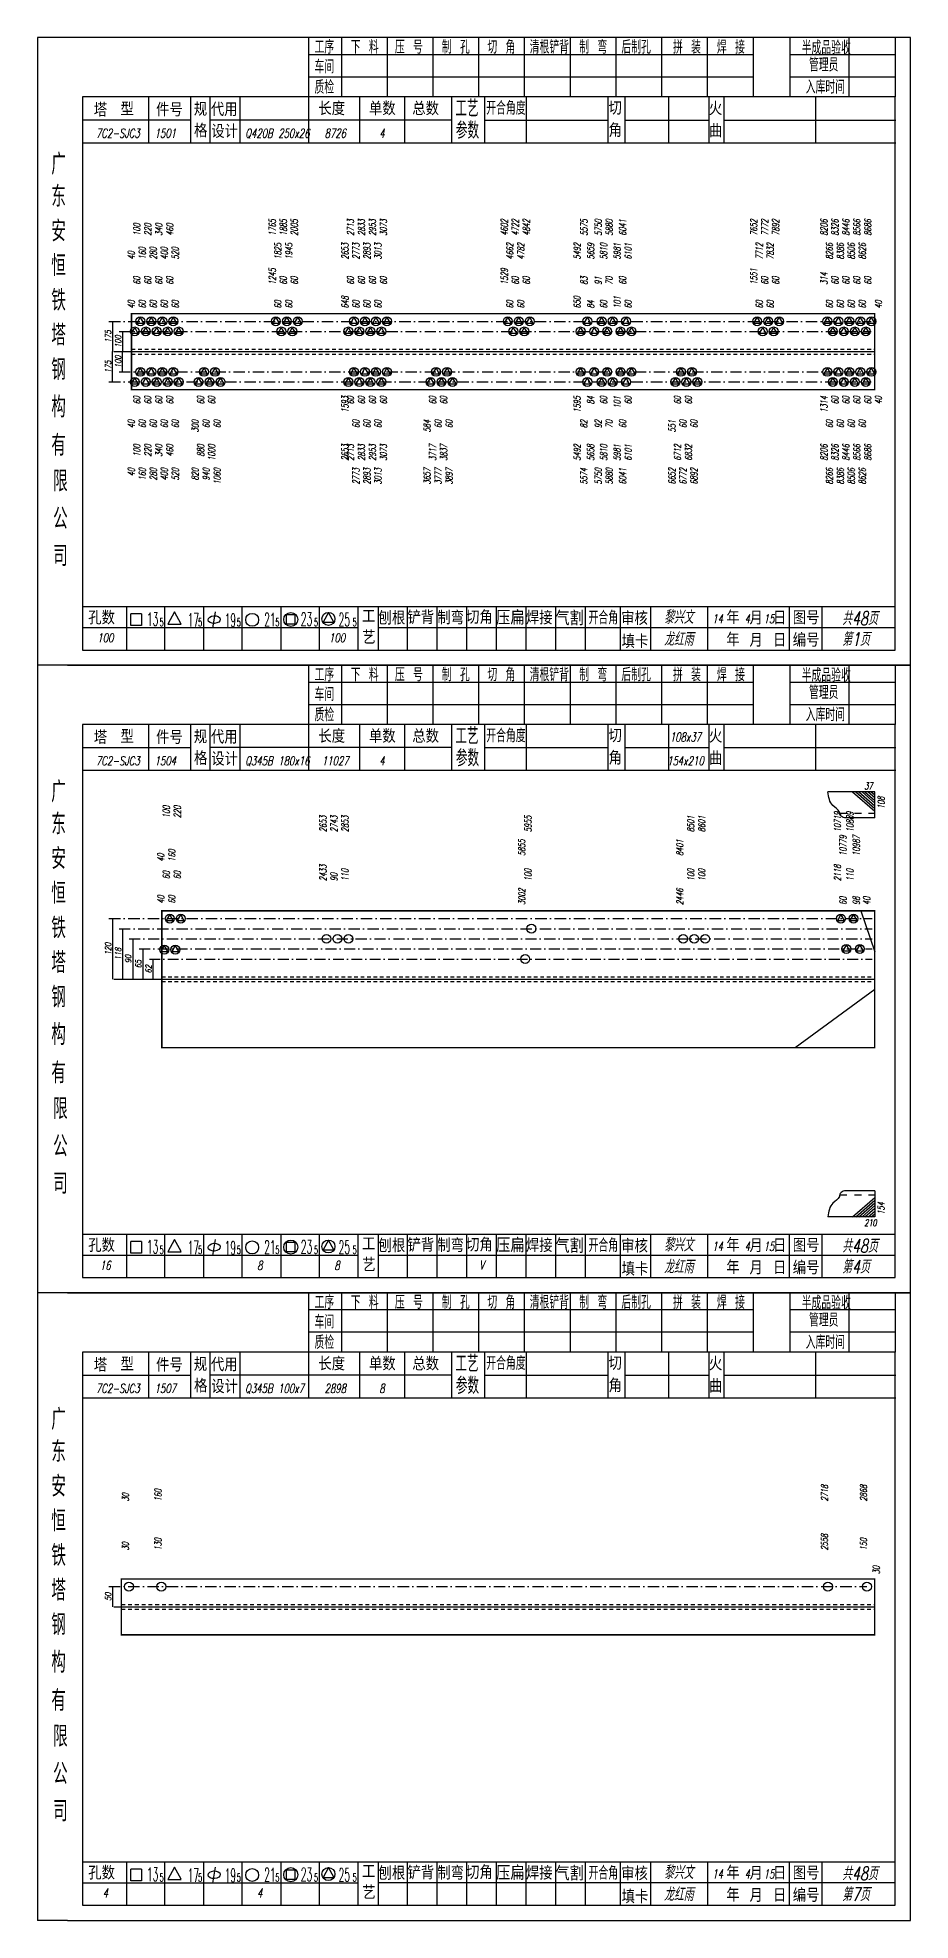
# Model space of a CAD drawing. Header units: millimetres. Extents: x -1378 to 644, y -1773 to 1979.
# Drawn here: x -1378 to -1084, y 972 to 1606 of the extents above; entities that cross this region are included whole.
import ezdxf
from ezdxf.enums import TextEntityAlignment as Align

# ---------------------------------------------------------------- set-up
doc = ezdxf.new("R2010")
doc.units = ezdxf.units.MM
doc.linetypes.add('LPY8', pattern=[0.009, 0.005, -0.004])
doc.linetypes.add('LPY9', pattern=[0.025, 0.015, -0.005, 0, -0.005])
for name, color, linetype in [('1', 7, 'Continuous'), ('2', 7, 'Continuous'), ('21', 7, 'Continuous')]:
    doc.layers.add(name, color=color, linetype=linetype)
doc.styles.add('hz', font='txt.shx', dxfattribs={"width": 0.7, "oblique": 12, "bigfont": 'hztxt.shx'})

# ---------------------------------------------------------------- blocks, each defined once
blk = doc.blocks.new('xytfsc')
at = {"color": 243}
for p, q in [((-0.0818, 0.17567), (-0.0818, -0.0355)), ((0.212, 0.17567), (-0.0818, 0.17567)), ((0.00934, 0.17567), (0.00934, 0.15571)), ((0.02044, 0.17567), (0.02044, 0.15571)), ((0.03584, 0.17567), (0.03584, 0.15571)), ((0.05124, 0.17567), (0.05124, 0.15571)), ((0.06664, 0.17567), (0.06664, 0.15571)), ((0.08204, 0.17567), (0.08204, 0.15571)), ((0.09744, 0.17567), (0.09744, 0.15571)), ((0.11284, 0.17567), (0.11284, 0.15571)), ((0.12824, 0.17567), (0.12824, 0.15571)), ((0.14364, 0.17567), (0.14364, 0.15571)), ((0.15904, 0.17567), (0.15904, 0.15571)), ((0.15904, 0.17567), (0.15904, 0.15571)), ((0.17139, 0.17567), (0.17139, 0.1557)), ((0.19125, 0.17567), (0.19125, 0.1557)), ((0.20692, 0.17567), (0.20692, 0.1557)), ((0.212, 0.1457), (0.212, 0.17567)), ((0.15904, 0.16991), (0.00934, 0.16991)), ((0.20692, 0.16991), (0.17139, 0.16991)), ((0.15904, 0.16238), (0.00934, 0.16238)), ((0.20692, 0.16238), (0.17139, 0.16238)), ((-0.0667, 0.1557), (-0.0667, -0.03042)), ((0.20692, 0.1557), (-0.0667, 0.1557)), ((-0.04446, 0.15571), (-0.04446, 0.14021)), ((-0.01376, 0.15577), (-0.01376, 0.14027)), ((0.00934, 0.15571), (0.00934, 0.14021)), ((0.02657, 0.1558), (0.02657, 0.1403)), ((0.0417, 0.1558), (0.0417, 0.1403)), ((0.05749, 0.1557), (0.05749, 0.1402)), ((0.06861, 0.1557), (0.06861, 0.1402)), ((0.08265, 0.1557), (0.08265, 0.1402)), ((0.1101, 0.1557), (0.1101, 0.1402)), ((0.11589, 0.1557), (0.11589, 0.1402)), ((0.13059, 0.1557), (0.13059, 0.1402)), ((0.14414, 0.1557), (0.14414, 0.1402)), ((0.14915, 0.1557), (0.14915, 0.1402)), ((0.18007, 0.1557), (0.18007, 0.1402)), ((0.20692, -0.03042), (0.20692, 0.1557)), ((-0.03023, 0.14789), (-0.0667, 0.14789)), ((0.05749, 0.14795), (-0.02369, 0.14795)), ((0.06861, 0.14795), (0.1101, 0.14795)), ((0.11589, 0.14795), (0.14414, 0.14795)), ((0.14915, 0.14795), (0.2071, 0.14795)), ((0.2071, 0.1402), (-0.0667, 0.1402)), ((0.212, -0.0355), (0.212, 0.1457)), ((-0.0667, -0.0158), (0.20692, -0.0158)), ((-0.05193, -0.0158), (-0.05193, -0.03042)), ((-0.05048, -0.02216), (-0.05048, -0.01823)), ((-0.04687, -0.01823), (-0.05048, -0.01823)), ((-0.04687, -0.01823), (-0.04687, -0.02216)), ((-0.03893, -0.03042), (-0.03893, -0.0158)), ((-0.03572, -0.0176), (-0.03801, -0.0217)), ((-0.03347, -0.02167), (-0.03572, -0.0176)), ((-0.02593, -0.0158), (-0.02593, -0.03042)), ((-0.02201, -0.0176), (-0.02294, -0.02301)), ((-0.01293, -0.03042), (-0.01293, -0.0158)), ((0.00007, -0.0158), (0.00007, -0.03042)), ((0.00483, -0.01861), (0.00194, -0.01861)), ((0.00194, -0.02176), (0.00194, -0.01861)), ((0.00483, -0.01861), (0.00483, -0.02176)), ((0.01307, -0.03028), (0.01307, -0.0158)), ((0.01611, -0.01776), (0.01429, -0.02104)), ((0.01792, -0.02102), (0.01611, -0.01776)), ((0.04269, -0.03037), (0.04269, -0.0157)), ((0.05269, -0.03037), (0.05269, -0.0157)), ((0.06269, -0.03037), (0.06269, -0.0157)), ((0.07269, -0.03037), (0.07269, -0.0157)), ((0.08269, -0.03037), (0.08269, -0.0157)), ((0.09269, -0.03037), (0.09269, -0.0157)), ((0.10269, -0.03037), (0.10269, -0.0157)), ((0.1144, -0.03054), (0.1144, -0.01587)), ((0.12461, -0.03053), (0.12461, -0.01587)), ((0.14378, -0.03042), (0.14378, -0.01576)), ((0.17132, -0.03045), (0.17132, -0.01578)), ((0.18234, -0.03043), (0.18234, -0.01576)), ((0.02607, -0.02298), (-0.0667, -0.02298)), ((-0.04687, -0.02216), (-0.05048, -0.02216)), ((-0.038, -0.02172), (-0.03348, -0.02172)), ((0.00483, -0.02176), (0.00194, -0.02176)), ((0.01431, -0.02109), (0.01795, -0.02108)), ((0.03294, -0.02282), (0.20692, -0.02282)), ((-0.0667, -0.03042), (0.20692, -0.03042)), ((-0.0718, -0.0355), (-0.0818, -0.0355)), ((-0.0718, -0.0355), (0.212, -0.0355))]:
    blk.add_line(p, q, dxfattribs=at)
at = {"color": 25}
for p, q in [((-0.03023, 0.14014), (-0.03023, 0.15564)), ((-0.0237, 0.14025), (-0.0237, 0.15575)), ((0.02607, -0.03028), (0.02607, -0.01568)), ((0.03298, -0.03049), (0.03298, -0.01589))]:
    blk.add_line(p, q, dxfattribs=at)
at = {"color": 243}
for centre, radius in [((-0.00958, -0.02025), 0.00218), ((0.00341, -0.02014), 0.00237), ((0.0161, -0.01993), 0.00218)]:
    blk.add_circle(centre, radius, dxfattribs=at)
blk.add_ellipse((-0.02237, -0.02016), major_axis=(-0.00206, -0.00014), ratio=0.631198, dxfattribs=at)
at = {"color": 243, "style": 'hz'}
for s, height, width, p in [('工序', 0.0045, 0.7, (0.01141, 0.17026)), ('下 料', 0.0045, 0.7, (0.0236, 0.17026)), ('压 号', 0.0045, 0.7, (0.03845, 0.17026)), ('制 孔', 0.0045, 0.7, (0.05426, 0.17026)), ('切 角', 0.0045, 0.7, (0.0696, 0.17026)), ('清根铲背 ', 0.0045, 0.7, (0.08385, 0.17026)), (' 制 弯', 0.0045, 0.7, (0.09772, 0.17026)), (' 后制孔', 0.0045, 0.7, (0.11191, 0.17026)), ('拼 装', 0.0045, 0.7, (0.13207, 0.17026)), (' 焊 接', 0.0045, 0.7, (0.14407, 0.17026)), ('半成品验收', 0.0045, 0.7, (0.17541, 0.17009)), ('车间', 0.0045, 0.7, (0.01141, 0.16365)), ('管理员', 0.0045, 0.7, (0.17787, 0.16428)), ('质检', 0.0045, 0.7, (0.01141, 0.15676)), ('入库时间', 0.0045, 0.7, (0.17677, 0.15681)), ('工艺', 0.0056, 0.7, (0.0588, 0.14906)), ('开合角度', 0.0045, 0.7, (0.06923, 0.14974)), ('参数', 0.0056, 0.7, (0.05897, 0.14164)), ('广', 0.007, 0.7, (-0.0772, 0.1296)), ('东', 0.007, 0.7, (-0.0772, 0.11874)), ('安', 0.007, 0.7, (-0.0772, 0.10709)), ('恒', 0.007, 0.7, (-0.0772, 0.09543)), ('铁', 0.007, 0.7, (-0.0772, 0.08376)), ('塔', 0.007, 0.7, (-0.0772, 0.07209)), ('钢', 0.007, 0.7, (-0.0772, 0.06049)), ('构', 0.007, 0.7, (-0.0772, 0.04788)), ('有', 0.007, 0.7, (-0.0772, 0.035)), ('限', 0.007, 0.7, (-0.07659, 0.02293)), ('公', 0.007, 0.7, (-0.07659, 0.01032)), ('司', 0.007, 0.7, (-0.07659, -0.00223)), ('13', 0.0045, 0.5, (-0.04503, -0.02227)), ('17', 0.0045, 0.5, (-0.0313, -0.02254)), ('19', 0.0045, 0.5, (-0.01885, -0.0226)), ('21', 0.0045, 0.5, (-0.00553, -0.02238)), ('23', 0.0045, 0.5, (0.00679, -0.02228)), ('25', 0.0045, 0.5, (0.01952, -0.02242)), ('开合角', 0.0045, 0.7, (0.10368, -0.02179)), ('5', 0.00269, 0.6, (-0.04077, -0.02242)), ('5', 0.00269, 0.6, (-0.02777, -0.02242)), ('5', 0.00269, 0.6, (-0.01477, -0.02242)), ('5', 0.00269, 0.6, (-0.00177, -0.02242)), ('5', 0.00269, 0.6, (0.01123, -0.02242)), ('5', 0.00269, 0.6, (0.02423, -0.02242))]:
    blk.add_text(s, height=height, dxfattribs=dict(at, width=width)).set_placement(p)
for s, height, p in [('塔', 0.0045, (-0.06291, 0.14913)), ('型', 0.0045, (-0.0539, 0.14943)), ('单数', 0.0045, (0.02972, 0.14955)), ('总数', 0.0045, (0.04431, 0.14954)), ('孔数', 0.0045, (-0.06478, -0.02179)), ('压扁', 0.0048, (0.07253, -0.02192)), ('气割', 0.0048, (0.09248, -0.0221)), ('图号', 0.0045, (0.1724, -0.0218)), ('编号', 0.0045, (0.1724, -0.0293))]:
    blk.add_text(s, height=height, dxfattribs=at).set_placement(p)
at = {"color": 25, "style": 'hz'}
for s, p in [('件号', (-0.04194, 0.14917)), ('规', (-0.02923, 0.14934)), ('代用', (-0.02348, 0.14927)), ('长度', (0.01268, 0.14955)), ('切', (0.11039, 0.14973)), ('火', (0.14418, 0.14957)), ('格', (-0.02915, 0.14213)), ('设计', (-0.02335, 0.14189)), ('角', (0.11039, 0.14223)), ('曲', (0.14418, 0.14207)), ('工', (0.02741, -0.02128)), ('刨根', (0.03296, -0.02187)), ('铲背', (0.04269, -0.02169)), ('制弯', (0.05274, -0.02179)), ('切角', (0.06243, -0.02161)), ('焊接', (0.08256, -0.02181)), ('审核', (0.11462, -0.022)), ('年', (0.15005, -0.0217)), ('月', (0.15785, -0.02184)), ('日', (0.16576, -0.02182)), ('艺', (0.02749, -0.02838)), ('填卡', (0.1148, -0.02977)), ('年', (0.15005, -0.02918)), ('月', (0.15785, -0.02932)), ('日', (0.16576, -0.0293))]:
    blk.add_text(s, height=0.0045, dxfattribs=at).set_placement(p)
blk = doc.blocks.new('li8')
at = {"layer": '21', "color": 7, "linetype": 'LPY8'}
blk.add_line((0, 0), (1, 0), dxfattribs=at)
blk = doc.blocks.new('do')
at = {"color": 211}
for p, q in [((-0.72, -0.41), (0, 0.83)), ((0, 0.83), (0.72, -0.41)), ((-0.72, -0.41), (0.72, -0.41))]:
    blk.add_line(p, q, dxfattribs=at)
blk.add_circle((0, 0), 1, dxfattribs=at)
blk = doc.blocks.new('li9')
at = {"layer": '21', "color": 210, "linetype": 'LPY9'}
blk.add_line((0, 0), (1, 0), dxfattribs=at)
blk = doc.blocks.new('co')
at = {"color": 211}
blk.add_circle((0, 0), 1, dxfattribs=at)
blk = doc.blocks.new('ysw')
at = {"color": 243}
for p, q in [((0.00001, 0.0097), (-0.01749, 0.0097)), ((0.00001, -0.00001), (0.00001, 0.0097)), ((-0.01041, 0.00164), (-0.01311, 0.00164)), ((0, 0), (-0.01126, 0)), ((-0.00489, 0.00164), (-0.00759, 0.00164)), ((0, 0.00165), (-0.00235, 0.00165))]:
    blk.add_line(p, q, dxfattribs=at)
at = {"color": 1}
for p, q in [((-0.00832, 0.0097), (-0.00001, 0.00249)), ((-0.00709, 0.00969), (0.00001, 0.00348)), ((-0.00598, 0.00969), (0.00001, 0.0045)), ((-0.00475, 0.00969), (0.00001, 0.00554)), ((-0.00365, 0.00969), (0.00001, 0.00653)), ((-0.00246, 0.00969), (0.00001, 0.00757)), ((-0.00127, 0.00969), (0.00001, 0.00859))]:
    blk.add_line(p, q, dxfattribs=at)
at = {"color": 243}
blk.add_open_spline([(-0.01126, 0), (-0.01192, 0.00022), (-0.01303, 0.0006), (-0.01315, 0.00304), (-0.01677, 0.00465), (-0.01723, 0.00777), (-0.01749, 0.0097)], degree=3, knots=[0, 0, 0, 0, 0.0026033, 0.00435104, 0.0090985, 0.01666132, 0.01666132, 0.01666132, 0.01666132], dxfattribs=at)
blk = doc.blocks.new('yxw')
at = {"color": 243}
for p, q in [((0, 0), (-0.01126, 0)), ((0.00001, 0.00001), (0.00001, -0.0097)), ((-0.01041, -0.00164), (-0.01311, -0.00164)), ((-0.00489, -0.00164), (-0.00759, -0.00164)), ((0, -0.00165), (-0.00235, -0.00165)), ((0.00001, -0.0097), (-0.01749, -0.0097))]:
    blk.add_line(p, q, dxfattribs=at)
at = {"color": 1}
for p, q in [((-0.00832, -0.0097), (-0.00001, -0.00249)), ((-0.00709, -0.00969), (0.00001, -0.00348)), ((-0.00598, -0.00969), (0.00001, -0.0045)), ((-0.00475, -0.00969), (0.00001, -0.00554)), ((-0.00365, -0.00969), (0.00001, -0.00653)), ((-0.00246, -0.00969), (0.00001, -0.00757)), ((-0.00127, -0.00969), (0.00001, -0.00859))]:
    blk.add_line(p, q, dxfattribs=at)
at = {"color": 243}
blk.add_open_spline([(-0.01126, 0), (-0.01192, -0.00022), (-0.01303, -0.0006), (-0.01315, -0.00304), (-0.01677, -0.00465), (-0.01723, -0.00777), (-0.01749, -0.0097)], degree=3, knots=[0, 0, 0, 0, 0.0026033, 0.00435104, 0.0090985, 0.01666132, 0.01666132, 0.01666132, 0.01666132], dxfattribs=at)

msp = doc.modelspace()

# ---------------------------------------------------------------- linework, layer by layer
at = {"layer": '2', "color": 7}
for p, q in [((-1353.0803, 1510.5929), (-1353.0803, 1500.3929)), ((-1349.6803, 1507.1929), (-1349.6803, 1500.3929)), ((-1353.0803, 1490.1929), (-1353.0803, 1500.3929)), ((-1352.6803, 1500.3929), (-1286.6803, 1500.3929)), ((-1352.6803, 1500.3929), (-1286.6803, 1500.3929)), ((-1349.6803, 1493.5929), (-1349.6803, 1500.3929)), ((-1346.6803, 1500.3929), (-1096.4803, 1500.3929)), ((-1101.208, 1312.1929), (-1096.4803, 1298.3929)), ((-1353.0803, 1309.5929), (-1353.0803, 1289.1929)), ((-1349.6803, 1306.1929), (-1349.6803, 1289.1929)), ((-1346.2803, 1302.7929), (-1346.2803, 1289.1929)), ((-1342.8803, 1299.3929), (-1342.8803, 1289.1929)), ((-1339.4803, 1295.9929), (-1339.4803, 1289.1929)), ((-1352.6803, 1289.1929), (-1276.4803, 1289.1929)), ((-1336.4803, 1289.1929), (-1096.4803, 1289.1929)), ((-1123.3136, 1266.1929), (-1096.4803, 1285.8707)), ((-1353.0803, 1084.7929), (-1353.0803, 1077.9929)), ((-1352.6803, 1077.9929), (-1290.0803, 1077.9929)), ((-1350.0803, 1077.9929), (-1096.4803, 1077.9929))]:
    msp.add_line(p, q, dxfattribs=at)
at = {"layer": '2', "color": 7, "const_width": 0.5}
for points in [[(-1346.6803, 1513.1929), (-1096.4803, 1513.1929), (-1096.4803, 1487.5929), (-1346.6803, 1487.5929)], [(-1336.4803, 1312.1929), (-1096.4803, 1312.1929), (-1096.4803, 1266.1929), (-1336.4803, 1266.1929)], [(-1350.0803, 1087.3929), (-1096.4803, 1087.3929), (-1096.4803, 1068.5929), (-1350.0803, 1068.5929)]]:
    msp.add_lwpolyline(points, close=True, dxfattribs=at)

# ---------------------------------------------------------------- block references
at = {"layer": '1', "color": 7}
for name, p, xscale, yscale, zscale in [('xytfsc', (-1296.4803, 1430.3929), 1000, 1000, 1000), ('li9', (-1354.2803, 1510.5929), 256.653082741233, 256.653082741233, 256.653082741233), ('do', (-1345.5792, 1507.1929), 1.5, 1.5, 1.5), ('do', (-1343.7292, 1510.5929), 1.5, 1.5, 1.5), ('do', (-1341.8792, 1507.1929), 1.5, 1.5, 1.5), ('do', (-1340.0292, 1510.5929), 1.5, 1.5, 1.5), ('do', (-1338.1792, 1507.1929), 1.5, 1.5, 1.5), ('do', (-1336.3292, 1510.5929), 1.5, 1.5, 1.5), ('do', (-1334.4792, 1507.1929), 1.5, 1.5, 1.5), ('do', (-1332.6292, 1510.5929), 1.5, 1.5, 1.5), ('do', (-1330.7792, 1507.1929), 1.5, 1.5, 1.5), ('do', (-1298.0968, 1510.5929), 1.5, 1.5, 1.5), ('do', (-1296.2468, 1507.1929), 1.5, 1.5, 1.5), ('do', (-1294.3968, 1510.5929), 1.5, 1.5, 1.5), ('do', (-1292.5468, 1507.1929), 1.5, 1.5, 1.5), ('do', (-1290.6968, 1510.5929), 1.5, 1.5, 1.5), ('do', (-1273.6537, 1507.1929), 1.5, 1.5, 1.5), ('do', (-1271.8037, 1510.5929), 1.5, 1.5, 1.5), ('do', (-1269.9537, 1507.1929), 1.5, 1.5, 1.5), ('do', (-1268.1037, 1510.5929), 1.5, 1.5, 1.5), ('do', (-1266.2537, 1507.1929), 1.5, 1.5, 1.5), ('do', (-1264.4037, 1510.5929), 1.5, 1.5, 1.5), ('do', (-1262.5537, 1507.1929), 1.5, 1.5, 1.5), ('do', (-1260.7037, 1510.5929), 1.5, 1.5, 1.5), ('do', (-1220.0055, 1510.5929), 1.5, 1.5, 1.5), ('do', (-1218.1555, 1507.1929), 1.5, 1.5, 1.5), ('do', (-1216.3055, 1510.5929), 1.5, 1.5, 1.5), ('do', (-1214.4555, 1507.1929), 1.5, 1.5, 1.5), ('do', (-1212.6055, 1510.5929), 1.5, 1.5, 1.5), ('do', (-1195.5074, 1507.1929), 1.5, 1.5, 1.5), ('do', (-1193.2227, 1510.5929), 1.5, 1.5, 1.5), ('do', (-1190.9105, 1507.1929), 1.5, 1.5, 1.5), ('do', (-1188.4057, 1510.5929), 1.5, 1.5, 1.5), ('do', (-1186.5557, 1507.1929), 1.5, 1.5, 1.5), ('do', (-1184.7057, 1510.5929), 1.5, 1.5, 1.5), ('do', (-1182.0472, 1507.1929), 1.5, 1.5, 1.5), ('do', (-1180.1972, 1510.5929), 1.5, 1.5, 1.5), ('do', (-1178.3472, 1507.1929), 1.5, 1.5, 1.5), ('do', (-1136.0512, 1510.5929), 1.5, 1.5, 1.5), ('do', (-1134.2012, 1507.1929), 1.5, 1.5, 1.5), ('do', (-1132.3512, 1510.5929), 1.5, 1.5, 1.5), ('do', (-1130.5012, 1507.1929), 1.5, 1.5, 1.5), ('do', (-1128.6512, 1510.5929), 1.5, 1.5, 1.5), ('do', (-1112.4272, 1510.5929), 1.5, 1.5, 1.5), ('do', (-1110.5772, 1507.1929), 1.5, 1.5, 1.5), ('do', (-1108.7272, 1510.5929), 1.5, 1.5, 1.5), ('do', (-1106.8772, 1507.1929), 1.5, 1.5, 1.5), ('do', (-1105.0272, 1510.5929), 1.5, 1.5, 1.5), ('do', (-1103.1772, 1507.1929), 1.5, 1.5, 1.5), ('do', (-1101.3272, 1510.5929), 1.5, 1.5, 1.5), ('do', (-1099.4772, 1507.1929), 1.5, 1.5, 1.5), ('do', (-1097.6272, 1510.5929), 1.5, 1.5, 1.5), ('li9', (-1350.8803, 1507.1929), 253.253082741233, 253.253082741233, 253.253082741233), ('li9', (-1354.2803, 1490.1929), 256.653082741233, 256.653082741233, 256.653082741233), ('li9', (-1350.8803, 1493.5929), 253.253082741233, 253.253082741233, 253.253082741233), ('do', (-1345.5792, 1490.1929), 1.5, 1.5, 1.5), ('do', (-1343.7292, 1493.5929), 1.5, 1.5, 1.5), ('do', (-1341.8792, 1490.1929), 1.5, 1.5, 1.5), ('do', (-1340.0292, 1493.5929), 1.5, 1.5, 1.5), ('do', (-1338.1792, 1490.1929), 1.5, 1.5, 1.5), ('do', (-1336.3292, 1493.5929), 1.5, 1.5, 1.5), ('do', (-1334.4792, 1490.1929), 1.5, 1.5, 1.5), ('do', (-1332.6292, 1493.5929), 1.5, 1.5, 1.5), ('do', (-1330.7792, 1490.1929), 1.5, 1.5, 1.5), ('do', (-1324.1089, 1490.1929), 1.5, 1.5, 1.5), ('do', (-1322.2589, 1493.5929), 1.5, 1.5, 1.5), ('do', (-1320.4089, 1490.1929), 1.5, 1.5, 1.5), ('do', (-1318.5589, 1493.5929), 1.5, 1.5, 1.5), ('do', (-1316.7089, 1490.1929), 1.5, 1.5, 1.5), ('do', (-1273.6537, 1490.1929), 1.5, 1.5, 1.5), ('do', (-1271.8037, 1493.5929), 1.5, 1.5, 1.5), ('do', (-1269.9537, 1490.1929), 1.5, 1.5, 1.5), ('do', (-1268.1037, 1493.5929), 1.5, 1.5, 1.5), ('do', (-1266.2537, 1490.1929), 1.5, 1.5, 1.5), ('do', (-1264.4037, 1493.5929), 1.5, 1.5, 1.5), ('do', (-1262.5537, 1490.1929), 1.5, 1.5, 1.5), ('do', (-1260.7037, 1493.5929), 1.5, 1.5, 1.5), ('do', (-1246.0176, 1490.1929), 1.5, 1.5, 1.5), ('do', (-1244.1676, 1493.5929), 1.5, 1.5, 1.5), ('do', (-1242.3176, 1490.1929), 1.5, 1.5, 1.5), ('do', (-1240.4676, 1493.5929), 1.5, 1.5, 1.5), ('do', (-1238.6176, 1490.1929), 1.5, 1.5, 1.5), ('do', (-1195.5074, 1493.5929), 1.5, 1.5, 1.5), ('do', (-1193.2503, 1490.1929), 1.5, 1.5, 1.5), ('do', (-1190.9381, 1493.5929), 1.5, 1.5, 1.5), ('do', (-1188.4057, 1490.1929), 1.5, 1.5, 1.5), ('do', (-1186.5557, 1493.5929), 1.5, 1.5, 1.5), ('do', (-1184.7057, 1490.1929), 1.5, 1.5, 1.5), ('do', (-1182.0472, 1493.5929), 1.5, 1.5, 1.5), ('do', (-1180.1972, 1490.1929), 1.5, 1.5, 1.5), ('do', (-1178.3472, 1493.5929), 1.5, 1.5, 1.5), ('do', (-1163.5772, 1490.1929), 1.5, 1.5, 1.5), ('do', (-1161.7272, 1493.5929), 1.5, 1.5, 1.5), ('do', (-1159.8772, 1490.1929), 1.5, 1.5, 1.5), ('do', (-1158.0272, 1493.5929), 1.5, 1.5, 1.5), ('do', (-1156.1772, 1490.1929), 1.5, 1.5, 1.5), ('do', (-1112.4272, 1493.5929), 1.5, 1.5, 1.5), ('do', (-1110.5772, 1490.1929), 1.5, 1.5, 1.5), ('do', (-1108.7272, 1493.5929), 1.5, 1.5, 1.5), ('do', (-1106.8772, 1490.1929), 1.5, 1.5, 1.5), ('do', (-1105.0272, 1493.5929), 1.5, 1.5, 1.5), ('do', (-1103.1772, 1490.1929), 1.5, 1.5, 1.5), ('do', (-1101.3272, 1493.5929), 1.5, 1.5, 1.5), ('do', (-1099.4772, 1490.1929), 1.5, 1.5, 1.5), ('do', (-1097.6272, 1493.5929), 1.5, 1.5, 1.5), ('xytfsc', (-1296.4803, 1219.1929), 1000, 1000, 1000), ('ysw', (-1096.4803, 1343.4929), 900, 900, 900), ('li9', (-1354.2803, 1309.5929), 256.929409630906, 256.929409630906, 256.929409630906), ('li9', (-1350.8803, 1306.1929), 253.529409630906, 253.529409630906, 253.529409630906), ('do', (-1333.7945, 1309.5897), 1.5, 1.5, 1.5), ('do', (-1330.0945, 1309.5897), 1.5, 1.5, 1.5), ('co', (-1212.0555, 1306.1929), 1.5, 1.5, 1.5), ('do', (-1107.8699, 1309.5929), 1.5, 1.5, 1.5), ('do', (-1103.6258, 1309.5929), 1.5, 1.5, 1.5), ('li9', (-1347.4803, 1302.7929), 250.129409630906, 250.129409630906, 250.129409630906), ('li9', (-1344.0803, 1299.3929), 246.729409630906, 246.729409630906, 246.729409630906), ('do', (-1335.6445, 1299.1826), 1.5, 1.5, 1.5), ('do', (-1331.9445, 1299.1826), 1.5, 1.5, 1.5), ('co', (-1281.048, 1302.7929), 1.5, 1.5, 1.5), ('co', (-1277.348, 1302.7929), 1.5, 1.5, 1.5), ('co', (-1273.648, 1302.7929), 1.5, 1.5, 1.5), ('co', (-1160.9483, 1302.7929), 1.5, 1.5, 1.5), ('co', (-1157.2483, 1302.7929), 1.5, 1.5, 1.5), ('co', (-1153.5483, 1302.7929), 1.5, 1.5, 1.5), ('do', (-1106.0199, 1299.3929), 1.5, 1.5, 1.5), ('do', (-1101.4928, 1299.3929), 1.5, 1.5, 1.5), ('li9', (-1340.6803, 1295.9929), 243.329409630906, 243.329409630906, 243.329409630906), ('co', (-1214.1449, 1295.9929), 1.5, 1.5, 1.5), ('yxw', (-1096.4803, 1217.9929), 900, 900, 900), ('xytfsc', (-1296.4803, 1007.9929), 1000, 1000, 1000), ('li9', (-1354.2803, 1084.7929), 255.174741200828, 255.174741200828, 255.174741200828), ('co', (-1347.56, 1084.7929), 1.5, 1.5, 1.5), ('co', (-1336.6389, 1084.7929), 1.5, 1.5, 1.5), ('co', (-1112.2318, 1084.7929), 1.5, 1.5, 1.5), ('co', (-1099.1055, 1084.7929), 1.5, 1.5, 1.5)]:
    msp.add_blockref(name, p, dxfattribs=dict(at, xscale=xscale, yscale=yscale, zscale=zscale))
at = {"layer": '2', "color": 7}
for p, xscale, yscale, zscale in [((-1346.6803, 1501.1929), 250.2, 250.2, 250.2), ((-1346.6803, 1499.5929), 250.2, 250.2, 250.2), ((-1336.4803, 1289.9929), 240, 240, 240), ((-1336.4803, 1288.3929), 240, 240, 240), ((-1350.0803, 1078.7929), 253.6, 253.6, 253.6), ((-1350.0803, 1077.1929), 253.6, 253.6, 253.6)]:
    msp.add_blockref('li8', p, dxfattribs=dict(at, xscale=xscale, yscale=yscale, zscale=zscale))

# ---------------------------------------------------------------- texts
at = {"layer": '1', "color": 7, "style": 'hz', "oblique": 12, "width": 0.7}
for s, height, p in [('7C2-SJC3', 3, (-1351.2803, 1572.3929)), ('1501', 3, (-1335.2803, 1572.3929)), ('Q420B 250x26', 3, (-1297.5803, 1572.3929)), ('8726', 3, (-1278.0803, 1572.3929)), ('4', 3, (-1262.3803, 1572.3929)), ('黎兴文', 4.5, (-1162.4803, 1408.7929)), ('14', 3, (-1149.3803, 1408.9929)), ('4', 3, (-1139.3803, 1408.9929)), ('15', 3, (-1132.0803, 1408.9929)), ('100', 3, (-1355.4803, 1402.5929)), ('100', 3, (-1277.4803, 1402.5929)), ('龙红雨', 4.5, (-1162.4803, 1401.3929)), ('108x37', 3, (-1160.1803, 1369.1929)), ('7C2-SJC3', 3, (-1351.2803, 1361.1929)), ('1504', 3, (-1335.2803, 1361.1929)), ('Q345B 180x16', 3, (-1297.5803, 1361.1929)), ('11027', 3, (-1278.0803, 1361.1929)), ('4', 3, (-1262.3803, 1361.1929)), ('154x210', 3, (-1160.1803, 1361.1929)), ('黎兴文', 4.5, (-1162.4803, 1197.5929)), ('14', 3, (-1149.3803, 1197.7929)), ('4', 3, (-1139.3803, 1197.7929)), ('15', 3, (-1132.0803, 1197.7929)), ('16', 3, (-1355.4803, 1191.3929)), ('8', 3, (-1303.4803, 1191.3929)), ('8', 3, (-1277.4803, 1191.3929)), ('V', 3, (-1228.7803, 1191.4929)), ('龙红雨', 4.5, (-1162.4803, 1190.1929)), ('7C2-SJC3', 3, (-1351.2803, 1149.9929)), ('1507', 3, (-1335.2803, 1149.9929)), ('Q345B 100x7 ', 3, (-1297.5803, 1149.9929)), ('2898', 3, (-1278.0803, 1149.9929)), ('8', 3, (-1262.3803, 1149.9929)), ('黎兴文', 4.5, (-1162.4803, 986.3929)), ('14', 3, (-1149.3803, 986.5929)), ('4', 3, (-1139.3803, 986.5929)), ('15', 3, (-1132.0803, 986.5929)), ('4', 3, (-1355.4803, 980.1929)), ('4', 3, (-1303.4803, 980.1929)), ('龙红雨', 4.5, (-1162.4803, 978.9929))]:
    msp.add_text(s, height=height, dxfattribs=at).set_placement(p, align=Align.CENTER)
for s, p in [('100', (-1343.7292, 1539.3929)), ('220', (-1340.0292, 1539.3929)), ('340', (-1336.3292, 1539.3929)), ('460', (-1332.6292, 1539.3929)), ('1765', (-1298.0968, 1539.3929)), ('1885', (-1294.3968, 1539.3929)), ('2005', (-1290.6968, 1539.3929)), ('2713', (-1271.8037, 1539.3929)), ('2833', (-1268.1037, 1539.3929)), ('2953', (-1264.4037, 1539.3929)), ('3073', (-1260.7037, 1539.3929)), ('4602', (-1220.0055, 1539.3929)), ('4722', (-1216.3055, 1539.3929)), ('4842', (-1212.6055, 1539.3929)), ('5575', (-1193.2227, 1539.3929)), ('5750', (-1188.4057, 1539.3929)), ('5880', (-1184.7057, 1539.3929)), ('6041', (-1180.1972, 1539.3929)), ('7652', (-1136.0512, 1539.3929)), ('7772', (-1132.3512, 1539.3929)), ('7892', (-1128.6512, 1539.3929)), ('8206', (-1112.4272, 1539.3929)), ('8326', (-1108.7272, 1539.3929)), ('8446', (-1105.0272, 1539.3929)), ('8566', (-1101.3272, 1539.3929)), ('8686', (-1097.6272, 1539.3929)), ('40', (-1345.5792, 1531.3929)), ('160', (-1341.8792, 1531.3929)), ('280', (-1338.1792, 1531.3929)), ('400', (-1334.4792, 1531.3929)), ('520', (-1330.7792, 1531.3929)), ('1825', (-1296.2468, 1531.3929)), ('1945', (-1292.5468, 1531.3929)), ('2653', (-1273.6537, 1531.3929)), ('2773', (-1269.9537, 1531.3929)), ('2893', (-1266.2537, 1531.3929)), ('3013', (-1262.5537, 1531.3929)), ('4662', (-1218.1555, 1531.3929)), ('4782', (-1214.4555, 1531.3929)), ('5492', (-1195.5074, 1531.3929)), ('5659', (-1190.9105, 1531.3929)), ('5810', (-1186.5557, 1531.3929)), ('5981', (-1182.0472, 1531.3929)), ('6101', (-1178.3472, 1531.3929)), ('7712', (-1134.2012, 1531.3929)), ('7832', (-1130.5012, 1531.3929)), ('8266', (-1110.5772, 1531.3929)), ('8386', (-1106.8772, 1531.3929)), ('8506', (-1103.1772, 1531.3929)), ('8626', (-1099.4772, 1531.3929)), ('1245', (-1298.0968, 1522.8929)), ('1529', (-1220.0055, 1522.8929)), ('1551', (-1136.0512, 1522.8929)), ('314', (-1112.4272, 1522.8929)), ('60', (-1343.7292, 1522.8929)), ('60', (-1340.0292, 1522.8929)), ('60', (-1336.3292, 1522.8929)), ('60', (-1332.6292, 1522.8929)), ('60', (-1294.3968, 1522.8929)), ('60', (-1290.6968, 1522.8929)), ('60', (-1271.8037, 1522.8929)), ('60', (-1268.1037, 1522.8929)), ('60', (-1264.4037, 1522.8929)), ('60', (-1260.7037, 1522.8929)), ('60', (-1216.3055, 1522.8929)), ('60', (-1212.6055, 1522.8929)), ('83', (-1193.2227, 1522.8929)), ('91', (-1188.4057, 1522.8929)), ('70', (-1184.7057, 1522.8929)), ('60', (-1180.1972, 1522.8929)), ('60', (-1132.3512, 1522.8929)), ('60', (-1128.6512, 1522.8929)), ('60', (-1108.7272, 1522.8929)), ('60', (-1105.0272, 1522.8929)), ('60', (-1101.3272, 1522.8929)), ('60', (-1097.6272, 1522.8929)), ('40', (-1345.5792, 1514.8929)), ('60', (-1341.8792, 1514.8929)), ('60', (-1338.1792, 1514.8929)), ('60', (-1334.4792, 1514.8929)), ('60', (-1330.7792, 1514.8929)), ('60', (-1296.2468, 1514.8929)), ('60', (-1292.5468, 1514.8929)), ('648', (-1273.6537, 1514.8929)), ('60', (-1269.9537, 1514.8929)), ('60', (-1266.2537, 1514.8929)), ('60', (-1262.5537, 1514.8929)), ('60', (-1218.1555, 1514.8929)), ('60', (-1214.4555, 1514.8929)), ('650', (-1195.5074, 1514.8929)), ('84', (-1190.9105, 1514.8929)), ('60', (-1186.5557, 1514.8929)), ('101', (-1182.0472, 1514.8929)), ('60', (-1178.3472, 1514.8929)), ('60', (-1134.2012, 1514.8929)), ('60', (-1130.5012, 1514.8929)), ('60', (-1110.5772, 1514.8929)), ('60', (-1106.8772, 1514.8929)), ('60', (-1103.1772, 1514.8929)), ('60', (-1099.4772, 1514.8929)), ('40', (-1094.0537, 1514.8929)), ('108', (-1093.1803, 1346.4929)), ('100', (-1333.7945, 1343.433)), ('220', (-1330.0945, 1343.433)), ('2653', (-1281.048, 1338.6929)), ('2743', (-1277.348, 1338.6929)), ('2853', (-1273.648, 1338.6929)), ('5955', (-1212.0555, 1338.6929)), ('8501', (-1157.2483, 1338.6929)), ('8601', (-1153.5483, 1338.6929)), ('10719', (-1107.8699, 1338.6929)), ('10889', (-1103.6258, 1338.6929)), ('10779', (-1106.0199, 1330.6929)), ('10987', (-1101.4928, 1330.6929)), ('40', (-1335.6445, 1328.7439)), ('160', (-1331.9445, 1328.7439)), ('5855', (-1214.1449, 1330.6929)), ('8401', (-1160.9483, 1330.6929)), ('60', (-1333.7945, 1322.8348)), ('60', (-1330.0945, 1322.8348)), ('2433', (-1281.048, 1322.1929)), ('90', (-1277.348, 1322.1929)), ('110', (-1273.648, 1322.1929)), ('100', (-1212.0555, 1322.1929)), ('100', (-1157.2483, 1322.1929)), ('100', (-1153.5483, 1322.1929)), ('2118', (-1107.8699, 1322.1929)), ('110', (-1103.6258, 1322.1929)), ('3002', (-1214.1449, 1314.1929)), ('2446', (-1160.9483, 1314.1929)), ('40', (-1335.6445, 1314.6404)), ('60', (-1331.9445, 1314.6404)), ('60', (-1106.0199, 1314.1929)), ('98', (-1101.4928, 1314.1929)), ('40', (-1098.0575, 1314.1929)), ('154', (-1093.1803, 1209.9929)), ('30', (-1347.56, 1113.4929)), ('160', (-1336.6389, 1113.4929)), ('2718', (-1112.2318, 1113.4929)), ('2868', (-1099.1055, 1113.4929)), ('2558', (-1112.2318, 1096.9929)), ('30', (-1347.56, 1096.9929)), ('130', (-1336.6389, 1096.9929)), ('150', (-1099.1055, 1096.9929)), ('30', (-1094.7929, 1088.9929))]:
    msp.add_text(s, height=2.3, rotation=90, dxfattribs=at).set_placement(p)
for s, p in [('60', (-1343.7292, 1485.3929)), ('60', (-1340.0292, 1485.3929)), ('60', (-1336.3292, 1485.3929)), ('60', (-1332.6292, 1485.3929)), ('60', (-1322.2589, 1485.3929)), ('60', (-1318.5589, 1485.3929)), ('1593', (-1273.6537, 1485.3929)), ('60', (-1271.8037, 1485.3929)), ('60', (-1268.1037, 1485.3929)), ('60', (-1264.4037, 1485.3929)), ('60', (-1260.7037, 1485.3929)), ('60', (-1244.1676, 1485.3929)), ('60', (-1240.4676, 1485.3929)), ('1595', (-1195.5074, 1485.3929)), ('84', (-1190.9381, 1485.3929)), ('60', (-1186.5557, 1485.3929)), ('101', (-1182.0472, 1485.3929)), ('60', (-1178.3472, 1485.3929)), ('60', (-1161.7272, 1485.3929)), ('60', (-1158.0272, 1485.3929)), ('1314', (-1112.4272, 1485.3929)), ('60', (-1108.7272, 1485.3929)), ('60', (-1105.0272, 1485.3929)), ('60', (-1101.3272, 1485.3929)), ('60', (-1097.6272, 1485.3929)), ('40', (-1094.0537, 1485.3929)), ('40', (-1345.5792, 1477.3929)), ('60', (-1341.8792, 1477.3929)), ('60', (-1338.1792, 1477.3929)), ('60', (-1334.4792, 1477.3929)), ('60', (-1330.7792, 1477.3929)), ('300', (-1324.1089, 1477.3929)), ('60', (-1320.4089, 1477.3929)), ('60', (-1316.7089, 1477.3929)), ('60', (-1269.9537, 1477.3929)), ('60', (-1266.2537, 1477.3929)), ('60', (-1262.5537, 1477.3929)), ('584', (-1246.0176, 1477.3929)), ('60', (-1242.3176, 1477.3929)), ('60', (-1238.6176, 1477.3929)), ('82', (-1193.2503, 1477.3929)), ('92', (-1188.4057, 1477.3929)), ('70', (-1184.7057, 1477.3929)), ('60', (-1180.1972, 1477.3929)), ('551', (-1163.5772, 1477.3929)), ('60', (-1159.8772, 1477.3929)), ('60', (-1156.1772, 1477.3929)), ('60', (-1110.5772, 1477.3929)), ('60', (-1106.8772, 1477.3929)), ('60', (-1103.1772, 1477.3929)), ('60', (-1099.4772, 1477.3929)), ('100', (-1343.7292, 1469.1929)), ('220', (-1340.0292, 1469.1929)), ('340', (-1336.3292, 1469.1929)), ('460', (-1332.6292, 1469.1929)), ('880', (-1322.2589, 1469.1929)), ('1000', (-1318.5589, 1469.1929)), ('2653', (-1273.6537, 1469.1929)), ('2713', (-1271.8037, 1469.1929)), ('2833', (-1268.1037, 1469.1929)), ('2953', (-1264.4037, 1469.1929)), ('3073', (-1260.7037, 1469.1929)), ('3717', (-1244.1676, 1469.1929)), ('3837', (-1240.4676, 1469.1929)), ('5492', (-1195.5074, 1469.1929)), ('5658', (-1190.9381, 1469.1929)), ('5810', (-1186.5557, 1469.1929)), ('5981', (-1182.0472, 1469.1929)), ('6101', (-1178.3472, 1469.1929)), ('6712', (-1161.7272, 1469.1929)), ('6832', (-1158.0272, 1469.1929)), ('8206', (-1112.4272, 1469.1929)), ('8326', (-1108.7272, 1469.1929)), ('8446', (-1105.0272, 1469.1929)), ('8566', (-1101.3272, 1469.1929)), ('8686', (-1097.6272, 1469.1929)), ('40', (-1345.5792, 1461.1929)), ('160', (-1341.8792, 1461.1929)), ('280', (-1338.1792, 1461.1929)), ('400', (-1334.4792, 1461.1929)), ('520', (-1330.7792, 1461.1929)), ('820', (-1324.1089, 1461.1929)), ('940', (-1320.4089, 1461.1929)), ('1060', (-1316.7089, 1461.1929)), ('2773', (-1269.9537, 1461.1929)), ('2893', (-1266.2537, 1461.1929)), ('3013', (-1262.5537, 1461.1929)), ('3657', (-1246.0176, 1461.1929)), ('3777', (-1242.3176, 1461.1929)), ('3897', (-1238.6176, 1461.1929)), ('5574', (-1193.2503, 1461.1929)), ('5750', (-1188.4057, 1461.1929)), ('5880', (-1184.7057, 1461.1929)), ('6041', (-1180.1972, 1461.1929)), ('6652', (-1163.5772, 1461.1929)), ('6772', (-1159.8772, 1461.1929)), ('6892', (-1156.1772, 1461.1929)), ('8266', (-1110.5772, 1461.1929)), ('8386', (-1106.8772, 1461.1929)), ('8506', (-1103.1772, 1461.1929)), ('8626', (-1099.4772, 1461.1929))]:
    msp.add_text(s, height=2.3, rotation=90, dxfattribs=at).set_placement(p, align=Align.RIGHT)
for s, height, p in [('共48页', 4.5, (-1107.4803, 1408.3929)), ('第1页', 4.5, (-1107.4803, 1401.3929)), ('37', 2.3, (-1099.9803, 1353.0929)), ('210', 2.3, (-1099.9803, 1206.0929)), ('共48页', 4.5, (-1107.4803, 1197.1929)), ('第4页', 4.5, (-1107.4803, 1190.1929)), ('共48页', 4.5, (-1107.4803, 985.9929)), ('第7页', 4.5, (-1107.4803, 978.9929))]:
    msp.add_text(s, height=height, dxfattribs=at).set_placement(p)
at = {"layer": '2', "color": 7, "style": 'hz', "oblique": 12, "width": 0.7}
for s, p in [('175', (-1353.5803, 1505.4929)), ('100', (-1350.1803, 1503.7929)), ('175', (-1353.5803, 1495.2929)), ('100', (-1350.1803, 1496.9929)), ('120', (-1353.5803, 1299.3929)), ('118', (-1350.1803, 1297.6929)), ('90', (-1346.7803, 1295.9929)), ('65', (-1343.3803, 1294.2929)), ('62', (-1339.9803, 1292.5929)), ('50', (-1353.5803, 1081.3929))]:
    msp.add_text(s, height=2, rotation=90, dxfattribs=at).set_placement(p, align=Align.CENTER)

doc.saveas('drawing.dxf')
